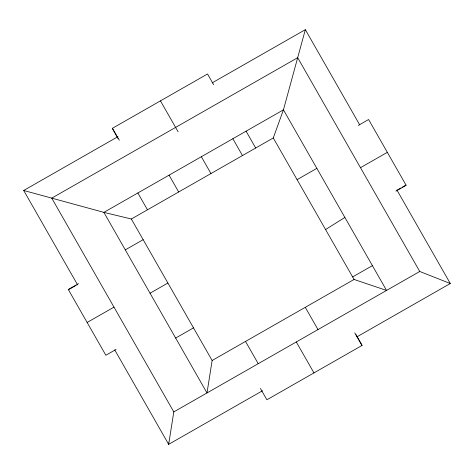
<?xml version="1.0" encoding="UTF-8"?>
<svg xmlns="http://www.w3.org/2000/svg" width="474" height="474" viewBox="0 0 474 474"><rect width="100%" height="100%" fill="white"/><g stroke="black" fill="none" stroke-linecap="round" stroke-linejoin="round"><path stroke-width="0.71" d="M357.046 336.777L450.3 283.529L419.745 271.472L297.684 57.698L51.743 198.132L173.804 411.9L168.661 444.345L262.531 390.742M212.103 82.897L305.339 29.655L283.44 109.844L103.883 212.37L131.345 219.006L212.139 360.501L206.996 392.946L103.883 212.37L23.7 190.471L117.973 136.642M273.279 137.964L283.44 109.844L386.553 290.42L354.072 279.459L273.279 137.964L131.345 219.006M325.573 229.552L344.876 217.43M125.296 249.869L143.148 239.678M78.53 283.648L68.297 289.49L105.856 355.263L116.083 349.421M68.44 289.738L76.113 285.36M358.374 125.385L368.606 119.543L406.159 185.316L395.932 191.158M297.079 179.646L316.857 168.353M87.127 322.462L113.979 307.128M360.477 167.678L387.335 152.344M150.051 293.216L167.897 283.019M397.064 190.175L400.903 187.982M402.183 187.254L406.017 185.061M175.658 338.063L193.505 327.872M352.626 276.935L372.404 265.641M212.139 360.501L354.072 279.459M173.804 411.9L419.745 271.472M305.339 29.655L359.719 124.887M396.963 190.115L450.3 283.529M246.077 131.18L255.687 148.012M213.65 84.722L207.523 73.991L112.267 128.383L118.032 138.485M356.015 334.65L362.142 345.386L266.886 399.778L260.398 388.413M354.753 332.861L361.964 345.487M232.853 138.728L242.463 155.561M305.28 307.318L317.983 329.572M201.343 156.716L210.96 173.549M160.449 100.867L178.117 131.808M296.291 341.961L313.96 372.896M169.064 175.149L178.674 191.982M245.526 341.44L258.229 363.694M112.445 128.282L119.294 140.274M137.857 192.971L147.473 209.804M23.7 190.471L77.647 284.951M114.714 349.865L168.661 444.345L168.442 442.882"/></g></svg>
